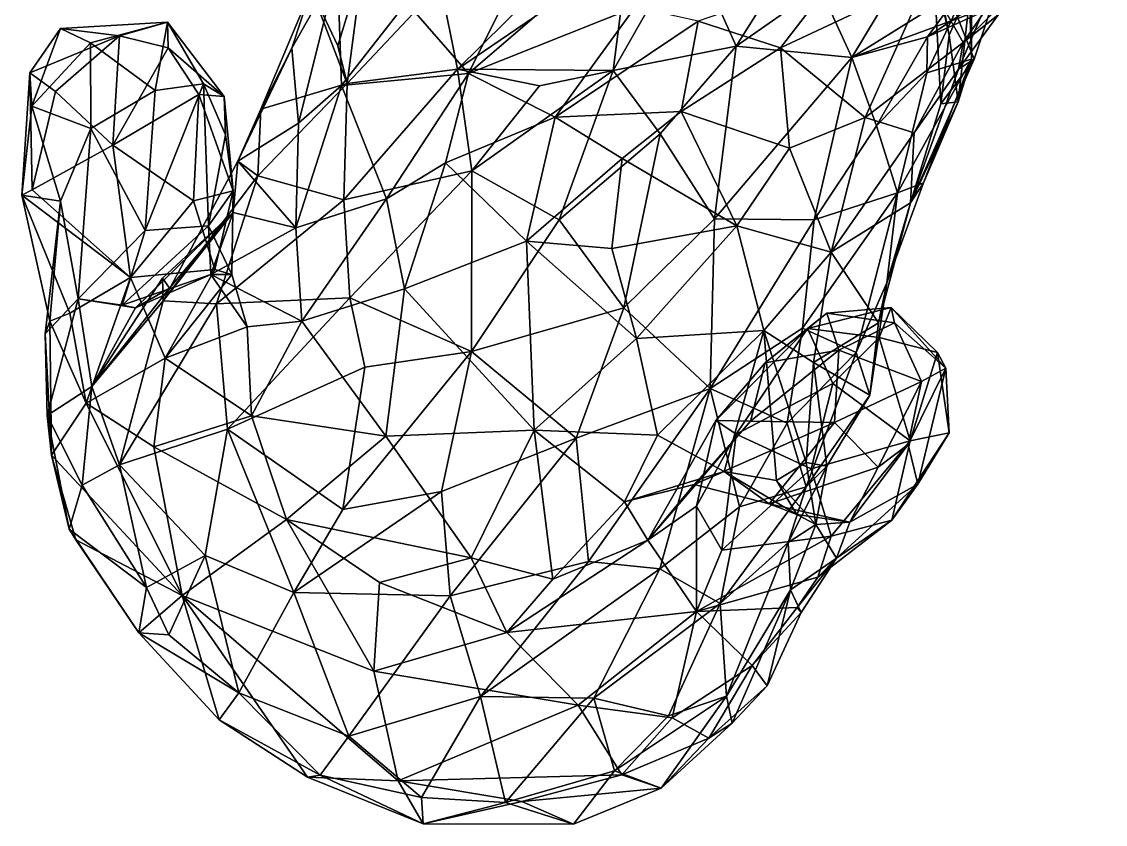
# Model space of a CAD drawing. Extents: x -0.56 to 0.43, y -0.67 to 0.43.
# Drawn here: x -0.565 to 0.328, y -0.673 to -0.012 of the extents above; entities that cross this region are included whole.
import ezdxf

# ---------------------------------------------------------------- set-up
doc = ezdxf.new("R2010")
doc.units = 0
doc.layers.add('NoName1', color=15, linetype='CONTINUOUS')

msp = doc.modelspace()

# ---------------------------------------------------------------- linework, layer by layer
at = {"layer": 'NoName1', "color": 0}
for points in [[(0.100464, 0.089873, 0.368142), (0.023861, -0.032201, 0.326006), (-0.015539, 0.056564, 0.314281)], [(0.100464, 0.089873, 0.368142), (0.092744, 0.016175, 0.359295), (0.023861, -0.032201, 0.326006)], [(0.179444, 0.065658, 0.007927), (0.199367, -0.023016, 0.008623), (0.217273, 0.017368, 0.072686)], [(0.186215, 0.042705, -0.039304), (0.199367, -0.023016, 0.008623), (0.179444, 0.065658, 0.007927)], [(0.210881, -0.029077, -0.180963), (0.27418, 0.062556, -0.260115), (0.181109, 0.023339, -0.226687)], [(0.210881, -0.029077, -0.180963), (0.254984, 0.014951, -0.140483), (0.328009, 0.063362, -0.247661)], [(0.210881, -0.029077, -0.180963), (0.328009, 0.063362, -0.247661), (0.27418, 0.062556, -0.260115)], [(-0.015539, 0.056564, 0.314281), (0.023861, -0.032201, 0.326006), (-0.077305, -0.052049, 0.299341)], [(-0.065024, 0.044655, 0.289288), (-0.015539, 0.056564, 0.314281), (-0.077305, -0.052049, 0.299341)], [(0.181587, -0.024348, 0.275104), (0.309818, 0.061837, 0.220646), (0.217971, 0.025659, 0.18588)], [(0.181587, -0.024348, 0.275104), (0.254099, 0.008487, 0.304845), (0.309818, 0.061837, 0.220646)], [(0.186215, 0.042705, -0.039304), (0.252767, 0.056427, -0.087956), (0.220015, -0.042727, -0.071555)], [(0.254984, 0.014951, -0.140483), (0.207112, -0.051154, -0.113296), (0.252767, 0.056427, -0.087956)], [(0.207112, -0.051154, -0.113296), (0.220015, -0.042727, -0.071555), (0.252767, 0.056427, -0.087956)], [(0.217775, -0.042796, 0.134671), (0.217971, 0.025659, 0.18588), (0.214336, 0.058544, 0.117604)], [(0.217273, 0.017368, 0.072686), (0.217775, -0.042796, 0.134671), (0.214336, 0.058544, 0.117604)], [(-0.196727, -0.054527, -0.151348), (-0.144789, 0.049953, -0.168611), (-0.247603, 0.003831, -0.121076)], [(-0.077305, -0.052049, 0.299341), (-0.205774, -0.051061, 0.23856), (-0.065024, 0.044655, 0.289288)], [(-0.065024, 0.044655, 0.289288), (-0.205774, -0.051061, 0.23856), (-0.126958, 0.026842, 0.256373)], [(-0.144789, 0.049953, -0.168611), (-0.196727, -0.054527, -0.151348), (-0.130594, 0.001865, -0.159287)], [(0.173729, 0.049373, 0.377834), (0.119077, -0.041505, 0.320031), (0.092744, 0.016175, 0.359295)], [(0.173729, 0.049373, 0.377834), (0.234078, 0.030335, 0.366939), (0.119077, -0.041505, 0.320031)], [(-0.304347, -0.03195, 0.142579), (-0.326101, 0.01473, 0.042303), (-0.283759, 0.035991, 0.119376)], [(-0.296536, -0.062815, 0.176885), (-0.304347, -0.03195, 0.142579), (-0.283759, 0.035991, 0.119376)], [(-0.219532, 0.018943, 0.199688), (-0.296536, -0.062815, 0.176885), (-0.283759, 0.035991, 0.119376)], [(0.220015, -0.042727, -0.071555), (0.192443, -0.079569, -0.012965), (0.186215, 0.042705, -0.039304)], [(0.192443, -0.079569, -0.012965), (0.199367, -0.023016, 0.008623), (0.186215, 0.042705, -0.039304)], [(-0.341998, -0.033675, -0.005788), (-0.304403, 0.032919, -0.049487), (-0.326101, 0.01473, 0.042303)], [(-0.33664, -0.095491, -0.051161), (-0.304403, 0.032919, -0.049487), (-0.341998, -0.033675, -0.005788)], [(-0.304403, 0.032919, -0.049487), (-0.33664, -0.095491, -0.051161), (-0.301237, -0.064452, -0.08722)], [(-0.304403, 0.032919, -0.049487), (-0.301237, -0.064452, -0.08722), (-0.247603, 0.003831, -0.121076)], [(-0.126958, 0.026842, 0.256373), (-0.205774, -0.051061, 0.23856), (-0.219532, 0.018943, 0.199688)], [(0.108035, 0.02838, -0.200647), (-0.007468, -0.011596, -0.169615), (0.060332, -0.033431, -0.190298)], [(0.181109, 0.023339, -0.226687), (0.108035, 0.02838, -0.200647), (0.060332, -0.033431, -0.190298)], [(0.119077, -0.041505, 0.320031), (0.234078, 0.030335, 0.366939), (0.254099, 0.008487, 0.304845)], [(-0.205774, -0.051061, 0.23856), (-0.296536, -0.062815, 0.176885), (-0.219532, 0.018943, 0.199688)], [(0.181109, 0.023339, -0.226687), (0.060332, -0.033431, -0.190298), (0.130205, -0.090859, -0.166154)], [(0.181109, 0.023339, -0.226687), (0.130205, -0.090859, -0.166154), (0.210881, -0.029077, -0.180963)], [(0.180863, -0.05392, 0.232853), (0.217971, 0.025659, 0.18588), (0.217775, -0.042796, 0.134671)], [(0.180863, -0.05392, 0.232853), (0.181587, -0.024348, 0.275104), (0.217971, 0.025659, 0.18588)], [(-0.367784, -0.084103, 0.083193), (-0.326101, 0.01473, 0.042303), (-0.296536, -0.062815, 0.176885)], [(-0.326101, 0.01473, 0.042303), (-0.367784, -0.084103, 0.083193), (-0.341998, -0.033675, -0.005788)], [(-0.304347, -0.03195, 0.142579), (-0.296536, -0.062815, 0.176885), (-0.326101, 0.01473, 0.042303)], [(0.092744, 0.016175, 0.359295), (0.119077, -0.041505, 0.320031), (0.023861, -0.032201, 0.326006)], [(0.217273, 0.017368, 0.072686), (0.199367, -0.023016, 0.008623), (0.206654, -0.077981, 0.053144)], [(0.217775, -0.042796, 0.134671), (0.217273, 0.017368, 0.072686), (0.206654, -0.077981, 0.053144)], [(0.254984, 0.014951, -0.140483), (0.210881, -0.029077, -0.180963), (0.207112, -0.051154, -0.113296)], [(-0.301237, -0.064452, -0.08722), (-0.196727, -0.054527, -0.151348), (-0.247603, 0.003831, -0.121076)], [(-0.130594, 0.001865, -0.159287), (-0.196727, -0.054527, -0.151348), (-0.059172, 0.000099, -0.140883)], [(-0.125312, -0.090547, -0.163484), (-0.059172, 0.000099, -0.140883), (-0.196727, -0.054527, -0.151348)], [(-0.007468, -0.011596, -0.169615), (-0.059172, 0.000099, -0.140883), (-0.125312, -0.090547, -0.163484)], [(0.119077, -0.041505, 0.320031), (0.254099, 0.008487, 0.304845), (0.181587, -0.024348, 0.275104)], [(-0.556198, -0.081604, -0.198923), (-0.557931, -0.053964, -0.290278), (-0.532662, -0.017585, -0.258087)], [(-0.484107, -0.02359, -0.328176), (-0.532662, -0.017585, -0.258087), (-0.557931, -0.053964, -0.290278)], [(-0.507956, -0.029484, -0.209968), (-0.556198, -0.081604, -0.198923), (-0.532662, -0.017585, -0.258087)], [(-0.484107, -0.02359, -0.328176), (-0.444634, -0.012264, -0.261271), (-0.532662, -0.017585, -0.258087)], [(-0.444634, -0.012264, -0.261271), (-0.507956, -0.029484, -0.209968), (-0.532662, -0.017585, -0.258087)], [(-0.444634, -0.012264, -0.261271), (-0.454631, -0.068617, -0.168613), (-0.507956, -0.029484, -0.209968)], [(-0.484107, -0.02359, -0.328176), (-0.443928, -0.033335, -0.331901), (-0.444634, -0.012264, -0.261271)], [(-0.414983, -0.063141, -0.191146), (-0.454631, -0.068617, -0.168613), (-0.444634, -0.012264, -0.261271)], [(-0.397786, -0.073494, -0.275041), (-0.414983, -0.063141, -0.191146), (-0.444634, -0.012264, -0.261271)], [(-0.443928, -0.033335, -0.331901), (-0.397786, -0.073494, -0.275041), (-0.444634, -0.012264, -0.261271)], [(-0.021412, -0.085872, -0.168684), (-0.007468, -0.011596, -0.169615), (-0.125312, -0.090547, -0.163484)], [(-0.007468, -0.011596, -0.169615), (-0.021412, -0.085872, -0.168684), (0.060332, -0.033431, -0.190298)], [(-0.536797, -0.069509, -0.318903), (-0.484107, -0.02359, -0.328176), (-0.557931, -0.053964, -0.290278)], [(-0.489642, -0.113607, -0.317531), (-0.484107, -0.02359, -0.328176), (-0.536797, -0.069509, -0.318903)], [(-0.443928, -0.033335, -0.331901), (-0.484107, -0.02359, -0.328176), (-0.489642, -0.113607, -0.317531)], [(0.181587, -0.024348, 0.275104), (0.139514, -0.09758, 0.261705), (0.119077, -0.041505, 0.320031)], [(0.139514, -0.09758, 0.261705), (0.181587, -0.024348, 0.275104), (0.180863, -0.05392, 0.232853)], [(0.199367, -0.023016, 0.008623), (0.192443, -0.079569, -0.012965), (0.206654, -0.077981, 0.053144)], [(-0.507956, -0.029484, -0.209968), (-0.50769, -0.099786, -0.137543), (-0.556198, -0.081604, -0.198923)], [(-0.50769, -0.099786, -0.137543), (-0.507956, -0.029484, -0.209968), (-0.454631, -0.068617, -0.168613)], [(-0.418737, -0.071982, -0.317614), (-0.443928, -0.033335, -0.331901), (-0.489642, -0.113607, -0.317531)], [(-0.443928, -0.033335, -0.331901), (-0.418737, -0.071982, -0.317614), (-0.397786, -0.073494, -0.275041)], [(-0.33664, -0.095491, -0.051161), (-0.341998, -0.033675, -0.005788), (-0.386604, -0.126852, 0.042715)], [(-0.386604, -0.126852, 0.042715), (-0.341998, -0.033675, -0.005788), (-0.367784, -0.084103, 0.083193)], [(-0.038813, -0.104396, 0.315458), (-0.077305, -0.052049, 0.299341), (0.023861, -0.032201, 0.326006)], [(-0.038813, -0.104396, 0.315458), (0.023861, -0.032201, 0.326006), (0.00601, -0.174291, 0.309437)], [(0.060332, -0.033431, -0.190298), (-0.021412, -0.085872, -0.168684), (0.067809, -0.1161, -0.148997)], [(0.023861, -0.032201, 0.326006), (0.119077, -0.041505, 0.320031), (0.00601, -0.174291, 0.309437)], [(0.060332, -0.033431, -0.190298), (0.067809, -0.1161, -0.148997), (0.130205, -0.090859, -0.166154)], [(0.210881, -0.029077, -0.180963), (0.130205, -0.090859, -0.166154), (0.170481, -0.103366, -0.11555)], [(0.207112, -0.051154, -0.113296), (0.210881, -0.029077, -0.180963), (0.170481, -0.103366, -0.11555)], [(0.119077, -0.041505, 0.320031), (0.088191, -0.175168, 0.275606), (0.00601, -0.174291, 0.309437)], [(0.088191, -0.175168, 0.275606), (0.119077, -0.041505, 0.320031), (0.139514, -0.09758, 0.261705)], [(0.217775, -0.042796, 0.134671), (0.178293, -0.144558, 0.115392), (0.156833, -0.15292, 0.213976)], [(0.180863, -0.05392, 0.232853), (0.217775, -0.042796, 0.134671), (0.156833, -0.15292, 0.213976)], [(0.192443, -0.079569, -0.012965), (0.220015, -0.042727, -0.071555), (0.167561, -0.161011, -0.006005)], [(0.220015, -0.042727, -0.071555), (0.207112, -0.051154, -0.113296), (0.167561, -0.161011, -0.006005)], [(0.206654, -0.077981, 0.053144), (0.178293, -0.144558, 0.115392), (0.217775, -0.042796, 0.134671)], [(-0.19372, -0.134833, 0.270077), (-0.299233, -0.158518, 0.222452), (-0.205774, -0.051061, 0.23856)], [(-0.299233, -0.158518, 0.222452), (-0.296536, -0.062815, 0.176885), (-0.205774, -0.051061, 0.23856)], [(-0.19372, -0.134833, 0.270077), (-0.205774, -0.051061, 0.23856), (-0.138118, -0.064763, 0.269466)], [(-0.138118, -0.064763, 0.269466), (-0.205774, -0.051061, 0.23856), (-0.077305, -0.052049, 0.299341)], [(-0.19372, -0.134833, 0.270077), (-0.077305, -0.052049, 0.299341), (-0.121825, -0.175047, 0.308835)], [(-0.19372, -0.134833, 0.270077), (-0.138118, -0.064763, 0.269466), (-0.077305, -0.052049, 0.299341)], [(-0.077305, -0.052049, 0.299341), (-0.038813, -0.104396, 0.315458), (-0.121825, -0.175047, 0.308835)], [(0.167561, -0.161011, -0.006005), (0.207112, -0.051154, -0.113296), (0.170481, -0.103366, -0.11555)], [(-0.564686, -0.154847, -0.214024), (-0.55617, -0.150396, -0.278662), (-0.557931, -0.053964, -0.290278)], [(-0.564686, -0.154847, -0.214024), (-0.557931, -0.053964, -0.290278), (-0.556198, -0.081604, -0.198923)], [(-0.55617, -0.150396, -0.278662), (-0.536797, -0.069509, -0.318903), (-0.557931, -0.053964, -0.290278)], [(-0.196727, -0.054527, -0.151348), (-0.301237, -0.064452, -0.08722), (-0.264202, -0.15787, -0.141453)], [(-0.196727, -0.054527, -0.151348), (-0.264202, -0.15787, -0.141453), (-0.21543, -0.128063, -0.166347)], [(-0.125312, -0.090547, -0.163484), (-0.196727, -0.054527, -0.151348), (-0.21543, -0.128063, -0.166347)], [(0.156833, -0.15292, 0.213976), (0.139514, -0.09758, 0.261705), (0.180863, -0.05392, 0.232853)], [(-0.489642, -0.113607, -0.317531), (-0.536797, -0.069509, -0.318903), (-0.55617, -0.150396, -0.278662)], [(-0.50769, -0.099786, -0.137543), (-0.454631, -0.068617, -0.168613), (-0.463013, -0.183763, -0.079261)], [(-0.410701, -0.17997, -0.109726), (-0.463013, -0.183763, -0.079261), (-0.414983, -0.063141, -0.191146)], [(-0.414983, -0.063141, -0.191146), (-0.463013, -0.183763, -0.079261), (-0.454631, -0.068617, -0.168613)], [(-0.410701, -0.17997, -0.109726), (-0.414983, -0.063141, -0.191146), (-0.396908, -0.105229, -0.203371)], [(-0.414983, -0.063141, -0.191146), (-0.397786, -0.073494, -0.275041), (-0.396908, -0.105229, -0.203371)], [(-0.296536, -0.062815, 0.176885), (-0.370141, -0.138763, 0.13617), (-0.367784, -0.084103, 0.083193)], [(-0.296536, -0.062815, 0.176885), (-0.299233, -0.158518, 0.222452), (-0.370141, -0.138763, 0.13617)], [(-0.338788, -0.18161, -0.100538), (-0.301237, -0.064452, -0.08722), (-0.33664, -0.095491, -0.051161)], [(-0.264202, -0.15787, -0.141453), (-0.301237, -0.064452, -0.08722), (-0.338788, -0.18161, -0.100538)], [(-0.423246, -0.159433, -0.285174), (-0.418737, -0.071982, -0.317614), (-0.489642, -0.113607, -0.317531)], [(-0.390374, -0.151154, -0.242565), (-0.418737, -0.071982, -0.317614), (-0.423246, -0.159433, -0.285174)], [(-0.397786, -0.073494, -0.275041), (-0.418737, -0.071982, -0.317614), (-0.390374, -0.151154, -0.242565)], [(-0.397786, -0.073494, -0.275041), (-0.390374, -0.151154, -0.242565), (-0.396908, -0.105229, -0.203371)], [(0.167561, -0.161011, -0.006005), (0.206654, -0.077981, 0.053144), (0.192443, -0.079569, -0.012965)], [(0.206654, -0.077981, 0.053144), (0.167561, -0.161011, -0.006005), (0.178293, -0.144558, 0.115392)], [(-0.532732, -0.159838, -0.124348), (-0.564686, -0.154847, -0.214024), (-0.556198, -0.081604, -0.198923)], [(-0.50769, -0.099786, -0.137543), (-0.532732, -0.159838, -0.124348), (-0.556198, -0.081604, -0.198923)], [(-0.386604, -0.126852, 0.042715), (-0.367784, -0.084103, 0.083193), (-0.370141, -0.138763, 0.13617)], [(-0.021412, -0.085872, -0.168684), (-0.125312, -0.090547, -0.163484), (-0.069928, -0.124609, -0.168937)], [(0.024433, -0.179956, -0.128637), (-0.021412, -0.085872, -0.168684), (-0.069928, -0.124609, -0.168937)], [(0.067809, -0.1161, -0.148997), (-0.021412, -0.085872, -0.168684), (0.024433, -0.179956, -0.128637)], [(-0.33664, -0.095491, -0.051161), (-0.386604, -0.126852, 0.042715), (-0.338788, -0.18161, -0.100538)], [(-0.14888, -0.192778, -0.169833), (-0.125312, -0.090547, -0.163484), (-0.21543, -0.128063, -0.166347)], [(-0.069928, -0.124609, -0.168937), (-0.125312, -0.090547, -0.163484), (-0.14888, -0.192778, -0.169833)], [(0.067809, -0.1161, -0.148997), (0.102246, -0.20176, -0.048465), (0.130205, -0.090859, -0.166154)], [(0.088191, -0.175168, 0.275606), (0.139514, -0.09758, 0.261705), (0.156833, -0.15292, 0.213976)], [(0.102246, -0.20176, -0.048465), (0.170481, -0.103366, -0.11555), (0.130205, -0.090859, -0.166154)], [(-0.518104, -0.240045, -0.040146), (-0.532732, -0.159838, -0.124348), (-0.50769, -0.099786, -0.137543)], [(-0.463013, -0.183763, -0.079261), (-0.518104, -0.240045, -0.040146), (-0.50769, -0.099786, -0.137543)], [(-0.396908, -0.105229, -0.203371), (-0.390374, -0.151154, -0.242565), (-0.410701, -0.17997, -0.109726)], [(-0.121825, -0.175047, 0.308835), (-0.038813, -0.104396, 0.315458), (-0.068644, -0.247637, 0.320236)], [(0.00601, -0.174291, 0.309437), (-0.068644, -0.247637, 0.320236), (-0.038813, -0.104396, 0.315458)], [(0.167561, -0.161011, -0.006005), (0.170481, -0.103366, -0.11555), (0.102246, -0.20176, -0.048465)], [(-0.55617, -0.150396, -0.278662), (-0.474943, -0.222718, -0.231916), (-0.489642, -0.113607, -0.317531)], [(-0.489642, -0.113607, -0.317531), (-0.474943, -0.222718, -0.231916), (-0.423246, -0.159433, -0.285174)], [(-0.078609, -0.198686, -0.166126), (-0.069928, -0.124609, -0.168937), (-0.14888, -0.192778, -0.169833)], [(-0.069928, -0.124609, -0.168937), (-0.078609, -0.198686, -0.166126), (0.024433, -0.179956, -0.128637)], [(0.102246, -0.20176, -0.048465), (0.067809, -0.1161, -0.148997), (0.024433, -0.179956, -0.128637)], [(-0.448057, -0.241856, 0.107827), (-0.386604, -0.126852, 0.042715), (-0.370141, -0.138763, 0.13617)], [(-0.448057, -0.241856, 0.107827), (-0.390409, -0.169115, -0.005546), (-0.386604, -0.126852, 0.042715)], [(-0.338788, -0.18161, -0.100538), (-0.386604, -0.126852, 0.042715), (-0.390409, -0.169115, -0.005546)], [(-0.21543, -0.128063, -0.166347), (-0.264202, -0.15787, -0.141453), (-0.249333, -0.231928, -0.160503)], [(-0.14888, -0.192778, -0.169833), (-0.21543, -0.128063, -0.166347), (-0.249333, -0.231928, -0.160503)], [(-0.404245, -0.244203, 0.166486), (-0.448057, -0.241856, 0.107827), (-0.370141, -0.138763, 0.13617)], [(-0.299233, -0.158518, 0.222452), (-0.404245, -0.244203, 0.166486), (-0.370141, -0.138763, 0.13617)], [(-0.294257, -0.23924, 0.257328), (-0.299233, -0.158518, 0.222452), (-0.19372, -0.134833, 0.270077)], [(-0.294257, -0.23924, 0.257328), (-0.19372, -0.134833, 0.270077), (-0.194199, -0.283385, 0.308463)], [(-0.194199, -0.283385, 0.308463), (-0.19372, -0.134833, 0.270077), (-0.121825, -0.175047, 0.308835)], [(-0.564686, -0.154847, -0.214024), (-0.474943, -0.222718, -0.231916), (-0.55617, -0.150396, -0.278662)], [(-0.423246, -0.159433, -0.285174), (-0.405502, -0.215987, -0.207538), (-0.390374, -0.151154, -0.242565)], [(-0.391642, -0.220079, -0.161456), (-0.410701, -0.17997, -0.109726), (-0.390374, -0.151154, -0.242565)], [(-0.391642, -0.220079, -0.161456), (-0.390374, -0.151154, -0.242565), (-0.405502, -0.215987, -0.207538)], [(0.147915, -0.227074, 0.150381), (0.156833, -0.15292, 0.213976), (0.178293, -0.144558, 0.115392)], [(0.147915, -0.227074, 0.150381), (0.178293, -0.144558, 0.115392), (0.167561, -0.161011, -0.006005)], [(-0.532732, -0.159838, -0.124348), (-0.541379, -0.258527, -0.161693), (-0.564686, -0.154847, -0.214024)], [(-0.541379, -0.258527, -0.161693), (-0.525113, -0.251912, -0.202697), (-0.564686, -0.154847, -0.214024)], [(-0.474943, -0.222718, -0.231916), (-0.564686, -0.154847, -0.214024), (-0.525113, -0.251912, -0.202697)], [(-0.532732, -0.159838, -0.124348), (-0.518104, -0.240045, -0.040146), (-0.545391, -0.26894, -0.09813)], [(-0.545391, -0.26894, -0.09813), (-0.541379, -0.258527, -0.161693), (-0.532732, -0.159838, -0.124348)], [(-0.423246, -0.159433, -0.285174), (-0.474943, -0.222718, -0.231916), (-0.405502, -0.215987, -0.207538)], [(-0.299233, -0.158518, 0.222452), (-0.294257, -0.23924, 0.257328), (-0.404245, -0.244203, 0.166486)], [(-0.334017, -0.258533, -0.142554), (-0.264202, -0.15787, -0.141453), (-0.338788, -0.18161, -0.100538)], [(-0.264202, -0.15787, -0.141453), (-0.334017, -0.258533, -0.142554), (-0.249333, -0.231928, -0.160503)], [(0.122634, -0.284443, 0.189545), (0.078539, -0.264385, 0.259861), (0.156833, -0.15292, 0.213976)], [(0.078539, -0.264385, 0.259861), (0.088191, -0.175168, 0.275606), (0.156833, -0.15292, 0.213976)], [(0.122634, -0.284443, 0.189545), (0.156833, -0.15292, 0.213976), (0.147915, -0.227074, 0.150381)], [(-0.390409, -0.169115, -0.005546), (-0.442888, -0.231304, 0.039647), (-0.471044, -0.24764, 0.004199)], [(-0.471044, -0.24764, 0.004199), (-0.408972, -0.220249, -0.070614), (-0.390409, -0.169115, -0.005546)], [(-0.390409, -0.169115, -0.005546), (-0.448057, -0.241856, 0.107827), (-0.448782, -0.223225, 0.070403)], [(-0.390409, -0.169115, -0.005546), (-0.448782, -0.223225, 0.070403), (-0.442888, -0.231304, 0.039647)], [(-0.338788, -0.18161, -0.100538), (-0.390409, -0.169115, -0.005546), (-0.408972, -0.220249, -0.070614)], [(0.167561, -0.161011, -0.006005), (0.102246, -0.20176, -0.048465), (0.141283, -0.259877, 0.096171)], [(0.167561, -0.161011, -0.006005), (0.141283, -0.259877, 0.096171), (0.147915, -0.227074, 0.150381)], [(-0.121825, -0.175047, 0.308835), (-0.068644, -0.247637, 0.320236), (-0.194199, -0.283385, 0.308463)], [(0.00601, -0.174291, 0.309437), (0.002571, -0.313966, 0.294024), (-0.068644, -0.247637, 0.320236)], [(0.00601, -0.174291, 0.309437), (0.088191, -0.175168, 0.275606), (0.002571, -0.313966, 0.294024)], [(0.002571, -0.313966, 0.294024), (0.088191, -0.175168, 0.275606), (0.078539, -0.264385, 0.259861)], [(-0.463013, -0.183763, -0.079261), (-0.481842, -0.24527, -0.02544), (-0.518104, -0.240045, -0.040146)], [(-0.410701, -0.17997, -0.109726), (-0.481842, -0.24527, -0.02544), (-0.463013, -0.183763, -0.079261)], [(-0.481842, -0.24527, -0.02544), (-0.410701, -0.17997, -0.109726), (-0.408972, -0.220249, -0.070614)], [(-0.391642, -0.220079, -0.161456), (-0.408972, -0.220249, -0.070614), (-0.410701, -0.17997, -0.109726)], [(-0.334017, -0.258533, -0.142554), (-0.338788, -0.18161, -0.100538), (-0.408972, -0.220249, -0.070614)], [(-0.058258, -0.272818, -0.147288), (0.024433, -0.179956, -0.128637), (-0.078609, -0.198686, -0.166126)], [(0.024433, -0.179956, -0.128637), (-0.058258, -0.272818, -0.147288), (0.046801, -0.266281, -0.086232)], [(0.102246, -0.20176, -0.048465), (0.024433, -0.179956, -0.128637), (0.046801, -0.266281, -0.086232)], [(-0.142426, -0.348386, -0.159754), (-0.14888, -0.192778, -0.169833), (-0.249333, -0.231928, -0.160503)], [(-0.058258, -0.272818, -0.147288), (-0.14888, -0.192778, -0.169833), (-0.142426, -0.348386, -0.159754)], [(-0.078609, -0.198686, -0.166126), (-0.14888, -0.192778, -0.169833), (-0.058258, -0.272818, -0.147288)], [(0.102246, -0.20176, -0.048465), (0.046801, -0.266281, -0.086232), (0.087607, -0.292458, 0.017437)], [(0.141283, -0.259877, 0.096171), (0.102246, -0.20176, -0.048465), (0.087607, -0.292458, 0.017437)], [(-0.525113, -0.251912, -0.202697), (-0.511618, -0.326184, -0.13935), (-0.474943, -0.222718, -0.231916)], [(-0.511618, -0.326184, -0.13935), (-0.446462, -0.289, -0.160966), (-0.474943, -0.222718, -0.231916)], [(-0.481842, -0.24527, -0.02544), (-0.408972, -0.220249, -0.070614), (-0.471044, -0.24764, 0.004199)], [(-0.446462, -0.289, -0.160966), (-0.405502, -0.215987, -0.207538), (-0.474943, -0.222718, -0.231916)], [(-0.405502, -0.215987, -0.207538), (-0.446462, -0.289, -0.160966), (-0.391642, -0.220079, -0.161456)], [(-0.391642, -0.220079, -0.161456), (-0.446462, -0.289, -0.160966), (-0.37882, -0.263282, -0.14672)], [(-0.37882, -0.263282, -0.14672), (-0.408972, -0.220249, -0.070614), (-0.391642, -0.220079, -0.161456)], [(-0.334017, -0.258533, -0.142554), (-0.408972, -0.220249, -0.070614), (-0.37882, -0.263282, -0.14672)], [(-0.448057, -0.241856, 0.107827), (-0.506973, -0.312376, 0.058281), (-0.448782, -0.223225, 0.070403)], [(-0.506973, -0.312376, 0.058281), (-0.442888, -0.231304, 0.039647), (-0.448782, -0.223225, 0.070403)], [(-0.506973, -0.312376, 0.058281), (-0.471044, -0.24764, 0.004199), (-0.442888, -0.231304, 0.039647)], [(-0.249333, -0.231928, -0.160503), (-0.334017, -0.258533, -0.142554), (-0.264803, -0.353301, -0.155364)], [(-0.142426, -0.348386, -0.159754), (-0.249333, -0.231928, -0.160503), (-0.264803, -0.353301, -0.155364)], [(0.122634, -0.284443, 0.189545), (0.147915, -0.227074, 0.150381), (0.133964, -0.319553, 0.135565)], [(0.141283, -0.259877, 0.096171), (0.133964, -0.319553, 0.135565), (0.147915, -0.227074, 0.150381)], [(-0.518104, -0.240045, -0.040146), (-0.543776, -0.336194, -0.022221), (-0.545391, -0.26894, -0.09813)], [(-0.518104, -0.240045, -0.040146), (-0.506973, -0.312376, 0.058281), (-0.543776, -0.336194, -0.022221)], [(-0.506973, -0.312376, 0.058281), (-0.518104, -0.240045, -0.040146), (-0.471044, -0.24764, 0.004199)], [(-0.518104, -0.240045, -0.040146), (-0.481842, -0.24527, -0.02544), (-0.471044, -0.24764, 0.004199)], [(-0.395211, -0.347476, 0.217676), (-0.404245, -0.244203, 0.166486), (-0.294257, -0.23924, 0.257328)], [(-0.395211, -0.347476, 0.217676), (-0.294257, -0.23924, 0.257328), (-0.282114, -0.296329, 0.278958)], [(-0.194199, -0.283385, 0.308463), (-0.282114, -0.296329, 0.278958), (-0.294257, -0.23924, 0.257328)], [(-0.506973, -0.312376, 0.058281), (-0.448057, -0.241856, 0.107827), (-0.484046, -0.37684, 0.138587)], [(-0.404245, -0.244203, 0.166486), (-0.484046, -0.37684, 0.138587), (-0.448057, -0.241856, 0.107827)], [(-0.404245, -0.244203, 0.166486), (-0.395211, -0.347476, 0.217676), (-0.484046, -0.37684, 0.138587)], [(-0.107992, -0.354834, 0.315808), (-0.194199, -0.283385, 0.308463), (-0.068644, -0.247637, 0.320236)], [(-0.068644, -0.247637, 0.320236), (0.002571, -0.313966, 0.294024), (-0.107992, -0.354834, 0.315808)], [(0.151515, -0.247232, -0.327558), (0.098466, -0.251939, -0.285519), (0.082676, -0.26445, -0.340891)], [(0.082676, -0.26445, -0.340891), (0.141637, -0.271924, -0.361382), (0.151515, -0.247232, -0.327558)], [(0.151515, -0.247232, -0.327558), (0.15427, -0.259834, -0.265287), (0.098466, -0.251939, -0.285519)], [(0.189715, -0.284324, -0.334012), (0.151515, -0.247232, -0.327558), (0.141637, -0.271924, -0.361382)], [(0.151515, -0.247232, -0.327558), (0.189715, -0.284324, -0.334012), (0.196712, -0.297294, -0.266858)], [(0.151515, -0.247232, -0.327558), (0.196712, -0.297294, -0.266858), (0.15427, -0.259834, -0.265287)], [(-0.541379, -0.258527, -0.161693), (-0.545391, -0.26894, -0.09813), (-0.540154, -0.368836, -0.084375)], [(-0.511618, -0.326184, -0.13935), (-0.525113, -0.251912, -0.202697), (-0.541379, -0.258527, -0.161693)], [(-0.540154, -0.368836, -0.084375), (-0.511618, -0.326184, -0.13935), (-0.541379, -0.258527, -0.161693)], [(-0.37524, -0.336407, -0.149315), (-0.334017, -0.258533, -0.142554), (-0.37882, -0.263282, -0.14672)], [(-0.334017, -0.258533, -0.142554), (-0.37524, -0.336407, -0.149315), (-0.264803, -0.353301, -0.155364)], [(0.108345, -0.282322, -0.221674), (0.047822, -0.292817, -0.266489), (0.098466, -0.251939, -0.285519)], [(0.082676, -0.26445, -0.340891), (0.098466, -0.251939, -0.285519), (0.047822, -0.292817, -0.266489)], [(0.15427, -0.259834, -0.265287), (0.108345, -0.282322, -0.221674), (0.098466, -0.251939, -0.285519)], [(-0.446462, -0.289, -0.160966), (-0.37524, -0.336407, -0.149315), (-0.37882, -0.263282, -0.14672)], [(-0.058258, -0.272818, -0.147288), (-0.04086, -0.352538, -0.125416), (0.046801, -0.266281, -0.086232)], [(-0.04086, -0.352538, -0.125416), (0.014074, -0.382369, -0.097504), (0.046801, -0.266281, -0.086232)], [(0.06604, -0.342434, 0.232725), (0.002571, -0.313966, 0.294024), (0.078539, -0.264385, 0.259861)], [(0.007022, -0.340365, -0.261272), (0.082676, -0.26445, -0.340891), (0.047822, -0.292817, -0.266489)], [(0.02391, -0.351458, -0.308757), (0.082676, -0.26445, -0.340891), (0.007022, -0.340365, -0.261272)], [(0.014074, -0.382369, -0.097504), (0.057087, -0.38986, -0.048471), (0.046801, -0.266281, -0.086232)], [(0.103483, -0.309911, -0.364181), (0.082676, -0.26445, -0.340891), (0.02391, -0.351458, -0.308757)], [(0.046801, -0.266281, -0.086232), (0.081632, -0.375003, 0.02199), (0.087607, -0.292458, 0.017437)], [(0.046801, -0.266281, -0.086232), (0.057087, -0.38986, -0.048471), (0.081632, -0.375003, 0.02199)], [(0.06604, -0.342434, 0.232725), (0.078539, -0.264385, 0.259861), (0.122634, -0.284443, 0.189545)], [(0.082676, -0.26445, -0.340891), (0.103483, -0.309911, -0.364181), (0.141637, -0.271924, -0.361382)], [(0.087607, -0.292458, 0.017437), (0.133964, -0.319553, 0.135565), (0.141283, -0.259877, 0.096171)], [(0.15427, -0.259834, -0.265287), (0.176601, -0.308171, -0.191486), (0.108345, -0.282322, -0.221674)], [(0.196712, -0.297294, -0.266858), (0.176601, -0.308171, -0.191486), (0.15427, -0.259834, -0.265287)], [(-0.545391, -0.26894, -0.09813), (-0.543776, -0.336194, -0.022221), (-0.540154, -0.368836, -0.084375)], [(-0.058258, -0.272818, -0.147288), (-0.142426, -0.348386, -0.159754), (-0.04086, -0.352538, -0.125416)], [(0.103483, -0.309911, -0.364181), (0.167173, -0.357206, -0.341265), (0.141637, -0.271924, -0.361382)], [(0.141637, -0.271924, -0.361382), (0.167173, -0.357206, -0.341265), (0.189715, -0.284324, -0.334012)], [(-0.30019, -0.413738, 0.286065), (-0.282114, -0.296329, 0.278958), (-0.194199, -0.283385, 0.308463)], [(-0.30019, -0.413738, 0.286065), (-0.194199, -0.283385, 0.308463), (-0.218872, -0.398919, 0.308439)], [(-0.194199, -0.283385, 0.308463), (-0.107992, -0.354834, 0.315808), (-0.218872, -0.398919, 0.308439)], [(0.035669, -0.340884, -0.207442), (0.047822, -0.292817, -0.266489), (0.108345, -0.282322, -0.221674)], [(0.104822, -0.341936, -0.171423), (0.035669, -0.340884, -0.207442), (0.108345, -0.282322, -0.221674)], [(0.06604, -0.342434, 0.232725), (0.122634, -0.284443, 0.189545), (0.08166, -0.394918, 0.178894)], [(0.133964, -0.319553, 0.135565), (0.08166, -0.394918, 0.178894), (0.122634, -0.284443, 0.189545)], [(0.176601, -0.308171, -0.191486), (0.104822, -0.341936, -0.171423), (0.108345, -0.282322, -0.221674)], [(0.167173, -0.357206, -0.341265), (0.199408, -0.350529, -0.296008), (0.189715, -0.284324, -0.334012)], [(0.199408, -0.350529, -0.296008), (0.196712, -0.297294, -0.266858), (0.189715, -0.284324, -0.334012)], [(-0.455913, -0.362144, -0.141683), (-0.446462, -0.289, -0.160966), (-0.511618, -0.326184, -0.13935)], [(-0.37524, -0.336407, -0.149315), (-0.446462, -0.289, -0.160966), (-0.455913, -0.362144, -0.141683)], [(0.035669, -0.340884, -0.207442), (0.007022, -0.340365, -0.261272), (0.047822, -0.292817, -0.266489)], [(0.081632, -0.375003, 0.02199), (0.098668, -0.377991, 0.116032), (0.087607, -0.292458, 0.017437)], [(0.133964, -0.319553, 0.135565), (0.087607, -0.292458, 0.017437), (0.098668, -0.377991, 0.116032)], [(-0.395211, -0.347476, 0.217676), (-0.282114, -0.296329, 0.278958), (-0.30019, -0.413738, 0.286065)], [(0.196712, -0.297294, -0.266858), (0.173686, -0.392833, -0.230348), (0.165651, -0.360037, -0.19228)], [(0.196712, -0.297294, -0.266858), (0.165651, -0.360037, -0.19228), (0.176601, -0.308171, -0.191486)], [(0.199408, -0.350529, -0.296008), (0.173686, -0.392833, -0.230348), (0.196712, -0.297294, -0.266858)], [(-0.543776, -0.336194, -0.022221), (-0.506973, -0.312376, 0.058281), (-0.514858, -0.393482, 0.07065)], [(-0.484046, -0.37684, 0.138587), (-0.514858, -0.393482, 0.07065), (-0.506973, -0.312376, 0.058281)], [(0.085783, -0.380243, -0.338178), (0.103483, -0.309911, -0.364181), (0.02391, -0.351458, -0.308757)], [(0.103483, -0.309911, -0.364181), (0.085783, -0.380243, -0.338178), (0.167173, -0.357206, -0.341265)], [(0.140851, -0.378693, -0.136025), (0.104822, -0.341936, -0.171423), (0.176601, -0.308171, -0.191486)], [(0.165651, -0.360037, -0.19228), (0.140851, -0.378693, -0.136025), (0.176601, -0.308171, -0.191486)], [(-0.097682, -0.456555, 0.289601), (-0.107992, -0.354834, 0.315808), (0.002571, -0.313966, 0.294024)], [(0.002571, -0.313966, 0.294024), (-0.038939, -0.462464, 0.265271), (-0.097682, -0.456555, 0.289601)], [(-0.038939, -0.462464, 0.265271), (0.002571, -0.313966, 0.294024), (0.026772, -0.411525, 0.249398)], [(0.06604, -0.342434, 0.232725), (0.026772, -0.411525, 0.249398), (0.002571, -0.313966, 0.294024)], [(0.133964, -0.319553, 0.135565), (0.098668, -0.377991, 0.116032), (0.08166, -0.394918, 0.178894)], [(-0.540154, -0.368836, -0.084375), (-0.432608, -0.484553, -0.048011), (-0.511618, -0.326184, -0.13935)], [(-0.511618, -0.326184, -0.13935), (-0.432608, -0.484553, -0.048011), (-0.455913, -0.362144, -0.141683)], [(-0.514858, -0.393482, 0.07065), (-0.525468, -0.429921, 0.021375), (-0.543776, -0.336194, -0.022221)], [(-0.525468, -0.429921, 0.021375), (-0.540154, -0.368836, -0.084375), (-0.543776, -0.336194, -0.022221)], [(-0.346616, -0.421995, -0.137315), (-0.37524, -0.336407, -0.149315), (-0.455913, -0.362144, -0.141683)], [(-0.37524, -0.336407, -0.149315), (-0.346616, -0.421995, -0.137315), (-0.264803, -0.353301, -0.155364)], [(-0.413531, -0.451406, 0.218289), (-0.484046, -0.37684, 0.138587), (-0.395211, -0.347476, 0.217676)], [(-0.395211, -0.347476, 0.217676), (-0.340408, -0.482058, 0.261623), (-0.413531, -0.451406, 0.218289)], [(-0.340408, -0.482058, 0.261623), (-0.395211, -0.347476, 0.217676), (-0.30019, -0.413738, 0.286065)], [(0.035669, -0.340884, -0.207442), (-0.048792, -0.438941, -0.190641), (0.007022, -0.340365, -0.261272)], [(-0.048792, -0.438941, -0.190641), (-0.008746, -0.410782, -0.247537), (0.007022, -0.340365, -0.261272)], [(0.035669, -0.340884, -0.207442), (-0.010781, -0.392999, -0.157885), (-0.048792, -0.438941, -0.190641)], [(0.104822, -0.341936, -0.171423), (-0.010781, -0.392999, -0.157885), (0.035669, -0.340884, -0.207442)], [(-0.010781, -0.392999, -0.157885), (0.104822, -0.341936, -0.171423), (0.051014, -0.408945, -0.12009)], [(0.007022, -0.340365, -0.261272), (-0.008746, -0.410782, -0.247537), (0.02391, -0.351458, -0.308757)], [(0.08166, -0.394918, 0.178894), (0.026772, -0.411525, 0.249398), (0.06604, -0.342434, 0.232725)], [(0.140851, -0.378693, -0.136025), (0.051014, -0.408945, -0.12009), (0.104822, -0.341936, -0.171423)], [(-0.194469, -0.453516, -0.152135), (-0.264803, -0.353301, -0.155364), (-0.346616, -0.421995, -0.137315)], [(-0.264803, -0.353301, -0.155364), (-0.194469, -0.453516, -0.152135), (-0.142426, -0.348386, -0.159754)], [(-0.211613, -0.484728, 0.290557), (-0.218872, -0.398919, 0.308439), (-0.107992, -0.354834, 0.315808)], [(-0.107992, -0.354834, 0.315808), (-0.097682, -0.456555, 0.289601), (-0.211613, -0.484728, 0.290557)], [(-0.127127, -0.471088, -0.163157), (-0.142426, -0.348386, -0.159754), (-0.194469, -0.453516, -0.152135)], [(-0.068098, -0.407241, -0.147276), (-0.04086, -0.352538, -0.125416), (-0.142426, -0.348386, -0.159754)], [(-0.127127, -0.471088, -0.163157), (-0.068098, -0.407241, -0.147276), (-0.142426, -0.348386, -0.159754)], [(0.014074, -0.382369, -0.097504), (-0.04086, -0.352538, -0.125416), (-0.068098, -0.407241, -0.147276)], [(0.012219, -0.447207, -0.277101), (0.02391, -0.351458, -0.308757), (-0.008746, -0.410782, -0.247537)], [(0.02391, -0.351458, -0.308757), (0.012219, -0.447207, -0.277101), (0.085783, -0.380243, -0.338178)], [(0.152127, -0.422535, -0.2711), (0.173686, -0.392833, -0.230348), (0.199408, -0.350529, -0.296008)], [(0.199408, -0.350529, -0.296008), (0.167173, -0.357206, -0.341265), (0.152127, -0.422535, -0.2711)], [(-0.455913, -0.362144, -0.141683), (-0.432608, -0.484553, -0.048011), (-0.346616, -0.421995, -0.137315)], [(0.102132, -0.435675, -0.293033), (0.167173, -0.357206, -0.341265), (0.085783, -0.380243, -0.338178)], [(0.167173, -0.357206, -0.341265), (0.102132, -0.435675, -0.293033), (0.152127, -0.422535, -0.2711)], [(0.117613, -0.42395, -0.119011), (0.165651, -0.360037, -0.19228), (0.173686, -0.392833, -0.230348)], [(0.140851, -0.378693, -0.136025), (0.165651, -0.360037, -0.19228), (0.117613, -0.42395, -0.119011)], [(-0.540154, -0.368836, -0.084375), (-0.519942, -0.438723, -0.032555), (-0.432608, -0.484553, -0.048011)], [(-0.525468, -0.429921, 0.021375), (-0.519942, -0.438723, -0.032555), (-0.540154, -0.368836, -0.084375)], [(-0.484046, -0.37684, 0.138587), (-0.461929, -0.477869, 0.157833), (-0.514858, -0.393482, 0.07065)], [(-0.413531, -0.451406, 0.218289), (-0.461929, -0.477869, 0.157833), (-0.484046, -0.37684, 0.138587)], [(-0.010781, -0.392999, -0.157885), (0.014074, -0.382369, -0.097504), (-0.068098, -0.407241, -0.147276)], [(0.014074, -0.382369, -0.097504), (-0.010781, -0.392999, -0.157885), (0.051014, -0.408945, -0.12009)], [(0.085783, -0.380243, -0.338178), (0.012219, -0.447207, -0.277101), (0.102132, -0.435675, -0.293033)], [(0.073862, -0.417755, -0.077777), (0.014074, -0.382369, -0.097504), (0.051014, -0.408945, -0.12009)], [(0.014074, -0.382369, -0.097504), (0.073862, -0.417755, -0.077777), (0.057087, -0.38986, -0.048471)], [(0.140851, -0.378693, -0.136025), (0.117613, -0.42395, -0.119011), (0.051014, -0.408945, -0.12009)], [(0.057087, -0.38986, -0.048471), (0.089519, -0.425978, -0.013424), (0.081632, -0.375003, 0.02199)], [(0.089519, -0.425978, -0.013424), (0.066609, -0.440818, 0.123998), (0.098668, -0.377991, 0.116032)], [(0.066609, -0.440818, 0.123998), (0.08166, -0.394918, 0.178894), (0.098668, -0.377991, 0.116032)], [(0.081632, -0.375003, 0.02199), (0.089519, -0.425978, -0.013424), (0.098668, -0.377991, 0.116032)], [(0.073862, -0.417755, -0.077777), (0.089519, -0.425978, -0.013424), (0.057087, -0.38986, -0.048471)], [(-0.525468, -0.429921, 0.021375), (-0.514858, -0.393482, 0.07065), (-0.461929, -0.477869, 0.157833)], [(-0.218872, -0.398919, 0.308439), (-0.340408, -0.482058, 0.261623), (-0.30019, -0.413738, 0.286065)], [(-0.340408, -0.482058, 0.261623), (-0.218872, -0.398919, 0.308439), (-0.211613, -0.484728, 0.290557)], [(-0.010781, -0.392999, -0.157885), (-0.068098, -0.407241, -0.147276), (-0.048792, -0.438941, -0.190641)], [(0.010854, -0.490993, 0.200754), (0.026772, -0.411525, 0.249398), (0.08166, -0.394918, 0.178894)], [(0.066609, -0.440818, 0.123998), (0.010854, -0.490993, 0.200754), (0.08166, -0.394918, 0.178894)], [(0.106556, -0.453814, -0.159205), (0.117613, -0.42395, -0.119011), (0.173686, -0.392833, -0.230348)], [(0.106556, -0.453814, -0.159205), (0.173686, -0.392833, -0.230348), (0.152127, -0.422535, -0.2711)], [(-0.048792, -0.438941, -0.190641), (-0.068098, -0.407241, -0.147276), (-0.127127, -0.471088, -0.163157)], [(0.117613, -0.42395, -0.119011), (0.073862, -0.417755, -0.077777), (0.051014, -0.408945, -0.12009)], [(-0.008799, -0.497695, -0.206993), (-0.008746, -0.410782, -0.247537), (-0.048792, -0.438941, -0.190641)], [(0.026772, -0.411525, 0.249398), (0.010854, -0.490993, 0.200754), (-0.038939, -0.462464, 0.265271)], [(0.012219, -0.447207, -0.277101), (-0.008746, -0.410782, -0.247537), (-0.008799, -0.497695, -0.206993)], [(0.117613, -0.42395, -0.119011), (0.089519, -0.425978, -0.013424), (0.073862, -0.417755, -0.077777)], [(-0.432608, -0.484553, -0.048011), (-0.274511, -0.546836, -0.066094), (-0.346616, -0.421995, -0.137315)], [(-0.346616, -0.421995, -0.137315), (-0.269905, -0.473732, -0.122183), (-0.194469, -0.453516, -0.152135)], [(-0.346616, -0.421995, -0.137315), (-0.274511, -0.546836, -0.066094), (-0.269905, -0.473732, -0.122183)], [(0.089519, -0.425978, -0.013424), (0.068632, -0.479717, 0.034252), (0.066609, -0.440818, 0.123998)], [(0.068632, -0.479717, 0.034252), (0.089519, -0.425978, -0.013424), (0.106556, -0.453814, -0.159205)], [(0.117613, -0.42395, -0.119011), (0.106556, -0.453814, -0.159205), (0.089519, -0.425978, -0.013424)], [(0.152127, -0.422535, -0.2711), (0.091227, -0.469356, -0.230193), (0.106556, -0.453814, -0.159205)], [(0.152127, -0.422535, -0.2711), (0.102132, -0.435675, -0.293033), (0.091227, -0.469356, -0.230193)], [(-0.525468, -0.429921, 0.021375), (-0.461929, -0.477869, 0.157833), (-0.46822, -0.51531, 0.040869)], [(-0.525468, -0.429921, 0.021375), (-0.46822, -0.51531, 0.040869), (-0.519942, -0.438723, -0.032555)], [(0.102132, -0.435675, -0.293033), (-0.008799, -0.497695, -0.206993), (0.091227, -0.469356, -0.230193)], [(0.012219, -0.447207, -0.277101), (-0.008799, -0.497695, -0.206993), (0.102132, -0.435675, -0.293033)], [(-0.519942, -0.438723, -0.032555), (-0.46822, -0.51531, 0.040869), (-0.432608, -0.484553, -0.048011)], [(-0.048792, -0.438941, -0.190641), (-0.165112, -0.514943, -0.148687), (-0.008799, -0.497695, -0.206993)], [(-0.127127, -0.471088, -0.163157), (-0.165112, -0.514943, -0.148687), (-0.048792, -0.438941, -0.190641)], [(0.015852, -0.567437, 0.09373), (0.010854, -0.490993, 0.200754), (0.066609, -0.440818, 0.123998)], [(0.066609, -0.440818, 0.123998), (0.068632, -0.479717, 0.034252), (0.015852, -0.567437, 0.09373)], [(-0.443515, -0.516805, 0.169359), (-0.461929, -0.477869, 0.157833), (-0.413531, -0.451406, 0.218289)], [(-0.413531, -0.451406, 0.218289), (-0.38573, -0.56465, 0.193497), (-0.443515, -0.516805, 0.169359)], [(-0.38573, -0.56465, 0.193497), (-0.413531, -0.451406, 0.218289), (-0.340408, -0.482058, 0.261623)], [(-0.269905, -0.473732, -0.122183), (-0.165112, -0.514943, -0.148687), (-0.194469, -0.453516, -0.152135)], [(-0.194469, -0.453516, -0.152135), (-0.165112, -0.514943, -0.148687), (-0.127127, -0.471088, -0.163157)], [(0.106556, -0.453814, -0.159205), (0.077522, -0.498503, -0.042799), (0.068632, -0.479717, 0.034252)], [(0.106556, -0.453814, -0.159205), (0.074128, -0.494403, -0.153447), (0.077522, -0.498503, -0.042799)], [(0.091227, -0.469356, -0.230193), (0.074128, -0.494403, -0.153447), (0.106556, -0.453814, -0.159205)], [(-0.186631, -0.567712, 0.253913), (-0.211613, -0.484728, 0.290557), (-0.097682, -0.456555, 0.289601)], [(-0.186631, -0.567712, 0.253913), (-0.097682, -0.456555, 0.289601), (-0.038939, -0.462464, 0.265271)], [(-0.038939, -0.462464, 0.265271), (-0.093431, -0.568937, 0.2231), (-0.186631, -0.567712, 0.253913)], [(-0.093431, -0.568937, 0.2231), (-0.038939, -0.462464, 0.265271), (0.010854, -0.490993, 0.200754)], [(0.074128, -0.494403, -0.153447), (0.091227, -0.469356, -0.230193), (-0.008799, -0.497695, -0.206993)], [(-0.46822, -0.51531, 0.040869), (-0.461929, -0.477869, 0.157833), (-0.443515, -0.516805, 0.169359)], [(-0.269905, -0.473732, -0.122183), (-0.274511, -0.546836, -0.066094), (-0.165112, -0.514943, -0.148687)], [(0.020705, -0.589598, 0.017811), (0.015852, -0.567437, 0.09373), (0.068632, -0.479717, 0.034252)], [(0.020705, -0.589598, 0.017811), (0.068632, -0.479717, 0.034252), (0.049407, -0.558785, -0.042544)], [(0.077522, -0.498503, -0.042799), (0.049407, -0.558785, -0.042544), (0.068632, -0.479717, 0.034252)], [(-0.46822, -0.51531, 0.040869), (-0.402097, -0.586833, 0.094555), (-0.432608, -0.484553, -0.048011)], [(-0.432608, -0.484553, -0.048011), (-0.254486, -0.636967, 0.022955), (-0.274511, -0.546836, -0.066094)], [(-0.432608, -0.484553, -0.048011), (-0.329211, -0.633981, 0.080531), (-0.254486, -0.636967, 0.022955)], [(-0.402097, -0.586833, 0.094555), (-0.329211, -0.633981, 0.080531), (-0.432608, -0.484553, -0.048011)], [(-0.295044, -0.600177, 0.232759), (-0.38573, -0.56465, 0.193497), (-0.340408, -0.482058, 0.261623)], [(-0.340408, -0.482058, 0.261623), (-0.211613, -0.484728, 0.290557), (-0.295044, -0.600177, 0.232759)], [(-0.295044, -0.600177, 0.232759), (-0.211613, -0.484728, 0.290557), (-0.186631, -0.567712, 0.253913)], [(-0.165112, -0.514943, -0.148687), (-0.106233, -0.574626, -0.124092), (-0.008799, -0.497695, -0.206993)], [(-0.008799, -0.497695, -0.206993), (-0.106233, -0.574626, -0.124092), (-0.028704, -0.585274, -0.132039)], [(-0.031886, -0.583468, 0.152023), (-0.093431, -0.568937, 0.2231), (0.010854, -0.490993, 0.200754)], [(0.015852, -0.567437, 0.09373), (-0.031886, -0.583468, 0.152023), (0.010854, -0.490993, 0.200754)], [(-0.008799, -0.497695, -0.206993), (-0.028704, -0.585274, -0.132039), (0.037071, -0.541958, -0.135433)], [(-0.008799, -0.497695, -0.206993), (0.037071, -0.541958, -0.135433), (0.074128, -0.494403, -0.153447)], [(0.074128, -0.494403, -0.153447), (0.037071, -0.541958, -0.135433), (0.077522, -0.498503, -0.042799)], [(0.037071, -0.541958, -0.135433), (0.049407, -0.558785, -0.042544), (0.077522, -0.498503, -0.042799)], [(-0.38573, -0.56465, 0.193497), (-0.402097, -0.586833, 0.094555), (-0.46822, -0.51531, 0.040869)], [(-0.443515, -0.516805, 0.169359), (-0.38573, -0.56465, 0.193497), (-0.46822, -0.51531, 0.040869)], [(-0.274511, -0.546836, -0.066094), (-0.106233, -0.574626, -0.124092), (-0.165112, -0.514943, -0.148687)], [(0.001401, -0.601915, -0.073219), (0.037071, -0.541958, -0.135433), (-0.028704, -0.585274, -0.132039)], [(0.001401, -0.601915, -0.073219), (0.049407, -0.558785, -0.042544), (0.037071, -0.541958, -0.135433)], [(-0.274511, -0.546836, -0.066094), (-0.254486, -0.636967, 0.022955), (-0.106233, -0.574626, -0.124092)], [(0.001401, -0.601915, -0.073219), (0.020705, -0.589598, 0.017811), (0.049407, -0.558785, -0.042544)], [(-0.402097, -0.586833, 0.094555), (-0.38573, -0.56465, 0.193497), (-0.318858, -0.632455, 0.165206)], [(-0.38573, -0.56465, 0.193497), (-0.295044, -0.600177, 0.232759), (-0.318858, -0.632455, 0.165206)], [(-0.295044, -0.600177, 0.232759), (-0.186631, -0.567712, 0.253913), (-0.235371, -0.65066, 0.193681)], [(-0.186631, -0.567712, 0.253913), (-0.166148, -0.654824, 0.158791), (-0.235371, -0.65066, 0.193681)], [(-0.186631, -0.567712, 0.253913), (-0.093431, -0.568937, 0.2231), (-0.166148, -0.654824, 0.158791)], [(-0.166148, -0.654824, 0.158791), (-0.093431, -0.568937, 0.2231), (-0.076421, -0.62893, 0.141568)], [(-0.076421, -0.62893, 0.141568), (-0.093431, -0.568937, 0.2231), (-0.031886, -0.583468, 0.152023)], [(-0.037838, -0.64297, 0.03476), (-0.076421, -0.62893, 0.141568), (0.015852, -0.567437, 0.09373)], [(-0.076421, -0.62893, 0.141568), (-0.031886, -0.583468, 0.152023), (0.015852, -0.567437, 0.09373)], [(0.020705, -0.589598, 0.017811), (-0.037838, -0.64297, 0.03476), (0.015852, -0.567437, 0.09373)], [(-0.106233, -0.574626, -0.124092), (-0.254486, -0.636967, 0.022955), (-0.070149, -0.632177, -0.045951)], [(-0.106233, -0.574626, -0.124092), (-0.070149, -0.632177, -0.045951), (-0.028704, -0.585274, -0.132039)], [(-0.402097, -0.586833, 0.094555), (-0.318858, -0.632455, 0.165206), (-0.329211, -0.633981, 0.080531)], [(0.001401, -0.601915, -0.073219), (-0.028704, -0.585274, -0.132039), (-0.070149, -0.632177, -0.045951)], [(-0.037838, -0.64297, 0.03476), (0.020705, -0.589598, 0.017811), (0.001401, -0.601915, -0.073219)], [(-0.295044, -0.600177, 0.232759), (-0.235371, -0.65066, 0.193681), (-0.318858, -0.632455, 0.165206)], [(-0.070149, -0.632177, -0.045951), (-0.037838, -0.64297, 0.03476), (0.001401, -0.601915, -0.073219)], [(-0.329211, -0.633981, 0.080531), (-0.318858, -0.632455, 0.165206), (-0.233925, -0.672485, 0.117482)], [(-0.318858, -0.632455, 0.165206), (-0.235371, -0.65066, 0.193681), (-0.233925, -0.672485, 0.117482)], [(-0.254486, -0.636967, 0.022955), (-0.152576, -0.65413, 0.028203), (-0.070149, -0.632177, -0.045951)], [(-0.166148, -0.654824, 0.158791), (-0.076421, -0.62893, 0.141568), (-0.110075, -0.672868, 0.081064)], [(-0.037838, -0.64297, 0.03476), (-0.070149, -0.632177, -0.045951), (-0.152576, -0.65413, 0.028203)], [(-0.110075, -0.672868, 0.081064), (-0.076421, -0.62893, 0.141568), (-0.037838, -0.64297, 0.03476)], [(-0.233925, -0.672485, 0.117482), (-0.254486, -0.636967, 0.022955), (-0.329211, -0.633981, 0.080531)], [(-0.152576, -0.65413, 0.028203), (-0.254486, -0.636967, 0.022955), (-0.233925, -0.672485, 0.117482)], [(-0.233925, -0.672485, 0.117482), (-0.235371, -0.65066, 0.193681), (-0.166148, -0.654824, 0.158791)], [(-0.152576, -0.65413, 0.028203), (-0.110075, -0.672868, 0.081064), (-0.037838, -0.64297, 0.03476)], [(-0.152576, -0.65413, 0.028203), (-0.233925, -0.672485, 0.117482), (-0.110075, -0.672868, 0.081064)], [(-0.233925, -0.672485, 0.117482), (-0.166148, -0.654824, 0.158791), (-0.110075, -0.672868, 0.081064)]]:
    msp.add_3dface(points, dxfattribs=at)

doc.saveas('drawing.dxf')
